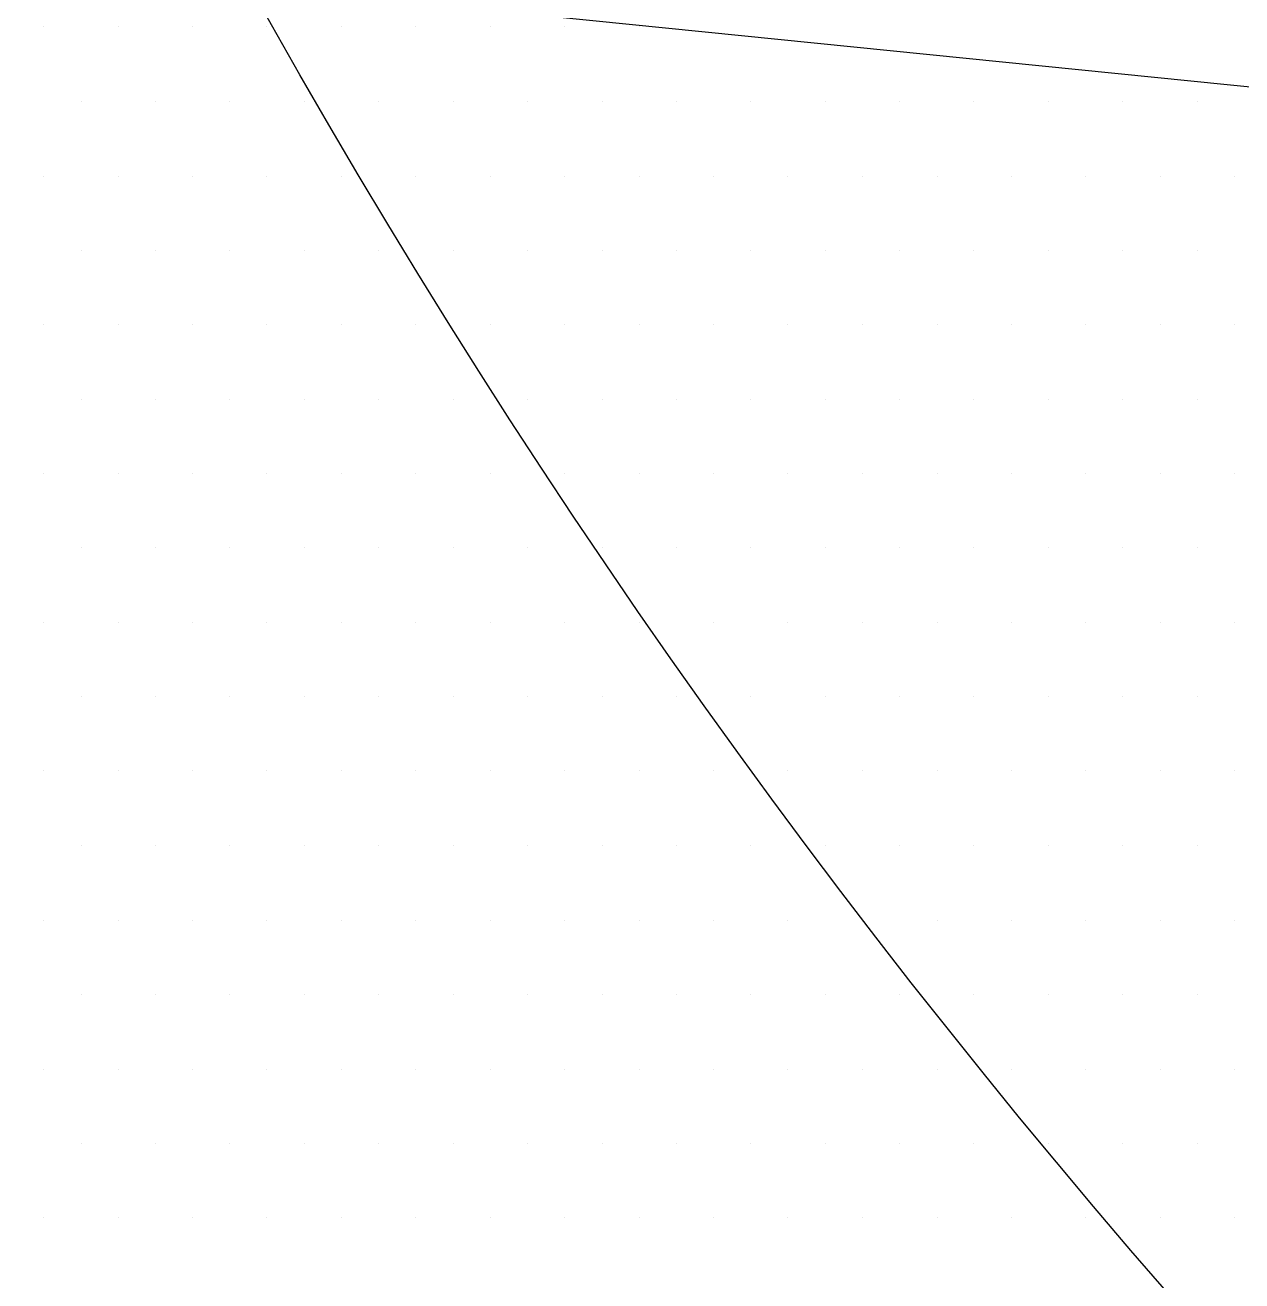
# Paper-space layout 'TOP_A1_00200_01-01-2017_MODELE' of a CAD drawing. Header units: millimetres. Extents: x -52 to 293, y -3 to 294.
# Drawn here: x 200.812 to 201.712, y 126.277 to 127.206 of the extents above; entities that cross this region are included whole.
import ezdxf

# ---------------------------------------------------------------- set-up
doc = ezdxf.new("R2010")
doc.units = ezdxf.units.MM
doc.header["$LTSCALE"] = 2
doc.linetypes.add('CACHEX2', pattern=[0.75, 0.5, -0.25])
for name, color, linetype in [('CALQUE_7', 4, 'Continuous'), ('CARTOUCHE', 7, 'Continuous'), ('rosace', 7, 'Continuous')]:
    doc.layers.add(name, color=color, linetype=linetype)

# ---------------------------------------------------------------- blocks, each defined once
blk = doc.blocks.new('A$C715108E3')
at = {"layer": 'CALQUE_7', "color": 131}
for p, q in [((-19.0562, -18.4684), (-19.0562, -18.4684)), ((-18.9643, -18.4684), (-18.9643, -18.4684)), ((-18.8725, -18.4684), (-18.8725, -18.4684)), ((-18.7812, -18.4684), (-18.7812, -18.4684)), ((-18.6892, -18.4684), (-18.6892, -18.4684)), ((-18.5974, -18.4684), (-18.5974, -18.4684)), ((-18.5056, -18.4684), (-18.5056, -18.4684)), ((-18.4141, -18.4684), (-18.4141, -18.4684)), ((-18.3223, -18.4684), (-18.3223, -18.4684)), ((-19.0101, -18.5599), (-19.0101, -18.5599)), ((-18.9186, -18.5599), (-18.9186, -18.5599)), ((-18.8268, -18.5599), (-18.8268, -18.5599)), ((-18.7349, -18.5599), (-18.7349, -18.5599)), ((-18.6431, -18.5599), (-18.6431, -18.5599)), ((-18.5515, -18.5599), (-18.5515, -18.5599)), ((-18.4598, -18.5599), (-18.4598, -18.5599)), ((-18.3678, -18.5599), (-18.3678, -18.5599)), ((-18.2765, -18.5599), (-18.2765, -18.5599)), ((-18.1847, -18.5599), (-18.1847, -18.5599)), ((-18.0927, -18.5599), (-18.0927, -18.5599)), ((-18.0014, -18.5599), (-18.0014, -18.5599)), ((-17.9094, -18.5599), (-17.9094, -18.5599)), ((-17.8174, -18.5599), (-17.8174, -18.5599)), ((-17.7263, -18.5599), (-17.7263, -18.5599)), ((-17.6341, -18.5599), (-17.6341, -18.5599)), ((-19.0562, -18.6525), (-19.0562, -18.6525)), ((-18.9643, -18.6525), (-18.9643, -18.6525)), ((-18.8725, -18.6525), (-18.8725, -18.6525)), ((-18.7812, -18.6525), (-18.7812, -18.6525)), ((-18.6892, -18.6525), (-18.6892, -18.6525)), ((-18.5974, -18.6525), (-18.5974, -18.6525)), ((-18.5056, -18.6525), (-18.5056, -18.6525)), ((-18.4141, -18.6525), (-18.4141, -18.6525)), ((-18.3223, -18.6525), (-18.3223, -18.6525)), ((-18.2302, -18.6525), (-18.2302, -18.6525)), ((-18.139, -18.6525), (-18.139, -18.6525)), ((-18.047, -18.6525), (-18.047, -18.6525)), ((-17.9549, -18.6525), (-17.9549, -18.6525)), ((-17.8637, -18.6525), (-17.8637, -18.6525)), ((-17.7716, -18.6525), (-17.7716, -18.6525)), ((-17.6798, -18.6525), (-17.6798, -18.6525)), ((-17.588, -18.6525), (-17.588, -18.6525)), ((-19.0101, -18.7438), (-19.0101, -18.7438)), ((-18.9186, -18.7438), (-18.9186, -18.7438)), ((-18.8268, -18.7438), (-18.8268, -18.7438)), ((-18.7349, -18.7438), (-18.7349, -18.7438)), ((-18.6431, -18.7438), (-18.6431, -18.7438)), ((-18.5515, -18.7438), (-18.5515, -18.7438)), ((-18.4598, -18.7438), (-18.4598, -18.7438)), ((-18.3678, -18.7438), (-18.3678, -18.7438)), ((-18.2765, -18.7438), (-18.2765, -18.7438)), ((-18.1847, -18.7438), (-18.1847, -18.7438)), ((-18.0927, -18.7438), (-18.0927, -18.7438)), ((-18.0014, -18.7438), (-18.0014, -18.7438)), ((-17.9094, -18.7438), (-17.9094, -18.7438)), ((-17.8174, -18.7438), (-17.8174, -18.7438)), ((-17.7263, -18.7438), (-17.7263, -18.7438)), ((-17.6341, -18.7438), (-17.6341, -18.7438)), ((-19.0562, -18.835), (-19.0562, -18.835)), ((-18.9643, -18.835), (-18.9643, -18.835)), ((-18.8725, -18.835), (-18.8725, -18.835)), ((-18.7812, -18.835), (-18.7812, -18.835)), ((-18.6892, -18.835), (-18.6892, -18.835)), ((-18.5974, -18.835), (-18.5974, -18.835)), ((-18.5056, -18.835), (-18.5056, -18.835)), ((-18.4141, -18.835), (-18.4141, -18.835)), ((-18.3223, -18.835), (-18.3223, -18.835)), ((-18.2302, -18.835), (-18.2302, -18.835)), ((-18.139, -18.835), (-18.139, -18.835)), ((-18.047, -18.835), (-18.047, -18.835)), ((-17.9549, -18.835), (-17.9549, -18.835)), ((-17.8637, -18.835), (-17.8637, -18.835)), ((-17.7716, -18.835), (-17.7716, -18.835)), ((-17.6798, -18.835), (-17.6798, -18.835)), ((-17.588, -18.835), (-17.588, -18.835)), ((-19.0101, -18.9276), (-19.0101, -18.9276)), ((-18.9186, -18.9276), (-18.9186, -18.9276)), ((-18.8268, -18.9276), (-18.8268, -18.9276)), ((-18.7349, -18.9276), (-18.7349, -18.9276)), ((-18.6431, -18.9276), (-18.6431, -18.9276)), ((-18.5515, -18.9276), (-18.5515, -18.9276)), ((-18.4598, -18.9276), (-18.4598, -18.9276)), ((-18.3678, -18.9276), (-18.3678, -18.9276)), ((-18.2765, -18.9276), (-18.2765, -18.9276)), ((-18.1847, -18.9276), (-18.1847, -18.9276)), ((-18.0927, -18.9276), (-18.0927, -18.9276)), ((-18.0014, -18.9276), (-18.0014, -18.9276)), ((-17.9094, -18.9276), (-17.9094, -18.9276)), ((-17.8174, -18.9276), (-17.8174, -18.9276)), ((-17.7263, -18.9276), (-17.7263, -18.9276)), ((-17.6341, -18.9276), (-17.6341, -18.9276)), ((-19.0562, -19.0189), (-19.0562, -19.0189)), ((-18.9643, -19.0189), (-18.9643, -19.0189)), ((-18.8725, -19.0189), (-18.8725, -19.0189)), ((-18.7812, -19.0189), (-18.7812, -19.0189)), ((-18.6892, -19.0189), (-18.6892, -19.0189)), ((-18.5974, -19.0189), (-18.5974, -19.0189)), ((-18.5056, -19.0189), (-18.5056, -19.0189)), ((-18.4141, -19.0189), (-18.4141, -19.0189)), ((-18.3223, -19.0189), (-18.3223, -19.0189)), ((-18.2302, -19.0189), (-18.2302, -19.0189)), ((-18.139, -19.0189), (-18.139, -19.0189)), ((-18.047, -19.0189), (-18.047, -19.0189)), ((-17.9549, -19.0189), (-17.9549, -19.0189)), ((-17.8637, -19.0189), (-17.8637, -19.0189)), ((-17.7716, -19.0189), (-17.7716, -19.0189)), ((-17.6798, -19.0189), (-17.6798, -19.0189)), ((-17.588, -19.0189), (-17.588, -19.0189)), ((-19.0101, -19.1101), (-19.0101, -19.1101)), ((-18.9186, -19.1101), (-18.9186, -19.1101)), ((-18.8268, -19.1101), (-18.8268, -19.1101)), ((-18.7349, -19.1101), (-18.7349, -19.1101)), ((-18.6431, -19.1101), (-18.6431, -19.1101)), ((-18.5515, -19.1101), (-18.5515, -19.1101)), ((-18.4598, -19.1101), (-18.4598, -19.1101)), ((-18.3678, -19.1101), (-18.3678, -19.1101)), ((-18.2765, -19.1101), (-18.2765, -19.1101)), ((-18.1847, -19.1101), (-18.1847, -19.1101)), ((-18.0927, -19.1101), (-18.0927, -19.1101)), ((-18.0014, -19.1101), (-18.0014, -19.1101)), ((-17.9094, -19.1101), (-17.9094, -19.1101)), ((-17.8174, -19.1101), (-17.8174, -19.1101)), ((-17.7263, -19.1101), (-17.7263, -19.1101)), ((-17.6341, -19.1101), (-17.6341, -19.1101)), ((-19.0562, -19.2027), (-19.0562, -19.2027)), ((-18.9643, -19.2027), (-18.9643, -19.2027)), ((-18.8725, -19.2027), (-18.8725, -19.2027)), ((-18.7812, -19.2027), (-18.7812, -19.2027)), ((-18.6892, -19.2027), (-18.6892, -19.2027)), ((-18.5974, -19.2027), (-18.5974, -19.2027)), ((-18.5056, -19.2027), (-18.5056, -19.2027)), ((-18.4141, -19.2027), (-18.4141, -19.2027)), ((-18.3223, -19.2027), (-18.3223, -19.2027)), ((-18.2302, -19.2027), (-18.2302, -19.2027)), ((-18.139, -19.2027), (-18.139, -19.2027)), ((-18.047, -19.2027), (-18.047, -19.2027)), ((-17.9549, -19.2027), (-17.9549, -19.2027)), ((-17.8637, -19.2027), (-17.8637, -19.2027)), ((-17.7716, -19.2027), (-17.7716, -19.2027)), ((-17.6798, -19.2027), (-17.6798, -19.2027)), ((-17.588, -19.2027), (-17.588, -19.2027)), ((-19.0101, -19.294), (-19.0101, -19.294)), ((-18.9186, -19.294), (-18.9186, -19.294)), ((-18.8268, -19.294), (-18.8268, -19.294)), ((-18.7349, -19.294), (-18.7349, -19.294)), ((-18.6431, -19.294), (-18.6431, -19.294)), ((-18.5515, -19.294), (-18.5515, -19.294)), ((-18.4598, -19.294), (-18.4598, -19.294)), ((-18.3678, -19.294), (-18.3678, -19.294)), ((-18.2765, -19.294), (-18.2765, -19.294)), ((-18.1847, -19.294), (-18.1847, -19.294)), ((-18.0927, -19.294), (-18.0927, -19.294)), ((-18.0014, -19.294), (-18.0014, -19.294)), ((-17.9094, -19.294), (-17.9094, -19.294)), ((-17.8174, -19.294), (-17.8174, -19.294)), ((-17.7263, -19.294), (-17.7263, -19.294)), ((-17.6341, -19.294), (-17.6341, -19.294)), ((-19.0562, -19.3855), (-19.0562, -19.3855)), ((-18.9643, -19.3855), (-18.9643, -19.3855)), ((-18.8725, -19.3855), (-18.8725, -19.3855)), ((-18.7812, -19.3855), (-18.7812, -19.3855)), ((-18.6892, -19.3855), (-18.6892, -19.3855)), ((-18.5974, -19.3855), (-18.5974, -19.3855)), ((-18.5056, -19.3855), (-18.5056, -19.3855)), ((-18.4141, -19.3855), (-18.4141, -19.3855)), ((-18.3223, -19.3855), (-18.3223, -19.3855)), ((-18.2302, -19.3855), (-18.2302, -19.3855)), ((-18.139, -19.3855), (-18.139, -19.3855)), ((-18.047, -19.3855), (-18.047, -19.3855)), ((-17.9549, -19.3855), (-17.9549, -19.3855)), ((-17.8637, -19.3855), (-17.8637, -19.3855)), ((-17.7716, -19.3855), (-17.7716, -19.3855)), ((-17.6798, -19.3855), (-17.6798, -19.3855)), ((-17.588, -19.3855), (-17.588, -19.3855)), ((-19.0101, -19.4779), (-19.0101, -19.4779)), ((-18.9186, -19.4779), (-18.9186, -19.4779)), ((-18.8268, -19.4779), (-18.8268, -19.4779)), ((-18.7349, -19.4779), (-18.7349, -19.4779)), ((-18.6431, -19.4779), (-18.6431, -19.4779)), ((-18.5515, -19.4779), (-18.5515, -19.4779)), ((-18.4598, -19.4779), (-18.4598, -19.4779)), ((-18.3678, -19.4779), (-18.3678, -19.4779)), ((-18.2765, -19.4779), (-18.2765, -19.4779)), ((-18.1847, -19.4779), (-18.1847, -19.4779)), ((-18.0927, -19.4779), (-18.0927, -19.4779)), ((-18.0014, -19.4779), (-18.0014, -19.4779)), ((-17.9094, -19.4779), (-17.9094, -19.4779)), ((-17.8174, -19.4779), (-17.8174, -19.4779)), ((-17.7263, -19.4779), (-17.7263, -19.4779)), ((-17.6341, -19.4779), (-17.6341, -19.4779)), ((-19.0562, -19.5693), (-19.0562, -19.5693)), ((-18.9643, -19.5693), (-18.9643, -19.5693)), ((-18.8725, -19.5693), (-18.8725, -19.5693)), ((-18.7812, -19.5693), (-18.7812, -19.5693)), ((-18.6892, -19.5693), (-18.6892, -19.5693)), ((-18.5974, -19.5693), (-18.5974, -19.5693)), ((-18.5056, -19.5693), (-18.5056, -19.5693)), ((-18.4141, -19.5693), (-18.4141, -19.5693)), ((-18.3223, -19.5693), (-18.3223, -19.5693)), ((-18.2302, -19.5693), (-18.2302, -19.5693)), ((-18.139, -19.5693), (-18.139, -19.5693)), ((-18.047, -19.5693), (-18.047, -19.5693)), ((-17.9549, -19.5693), (-17.9549, -19.5693)), ((-17.8637, -19.5693), (-17.8637, -19.5693)), ((-17.7716, -19.5693), (-17.7716, -19.5693)), ((-17.6798, -19.5693), (-17.6798, -19.5693)), ((-17.588, -19.5693), (-17.588, -19.5693)), ((-19.0101, -19.6606), (-19.0101, -19.6606)), ((-18.9186, -19.6606), (-18.9186, -19.6606)), ((-18.8268, -19.6606), (-18.8268, -19.6606)), ((-18.7349, -19.6606), (-18.7349, -19.6606)), ((-18.6431, -19.6606), (-18.6431, -19.6606)), ((-18.5515, -19.6606), (-18.5515, -19.6606)), ((-18.4598, -19.6606), (-18.4598, -19.6606)), ((-18.3678, -19.6606), (-18.3678, -19.6606)), ((-18.2765, -19.6606), (-18.2765, -19.6606)), ((-18.1847, -19.6606), (-18.1847, -19.6606)), ((-18.0927, -19.6606), (-18.0927, -19.6606)), ((-18.0014, -19.6606), (-18.0014, -19.6606)), ((-17.9094, -19.6606), (-17.9094, -19.6606)), ((-17.8174, -19.6606), (-17.8174, -19.6606)), ((-17.7263, -19.6606), (-17.7263, -19.6606)), ((-17.6341, -19.6606), (-17.6341, -19.6606)), ((-19.0562, -19.753), (-19.0562, -19.753)), ((-18.9643, -19.753), (-18.9643, -19.753)), ((-18.8725, -19.753), (-18.8725, -19.753)), ((-18.7812, -19.753), (-18.7812, -19.753)), ((-18.6892, -19.753), (-18.6892, -19.753)), ((-18.5974, -19.753), (-18.5974, -19.753)), ((-18.5056, -19.753), (-18.5056, -19.753)), ((-18.4141, -19.753), (-18.4141, -19.753)), ((-18.3223, -19.753), (-18.3223, -19.753)), ((-18.2302, -19.753), (-18.2302, -19.753)), ((-18.139, -19.753), (-18.139, -19.753)), ((-18.047, -19.753), (-18.047, -19.753)), ((-17.9549, -19.753), (-17.9549, -19.753)), ((-17.8637, -19.753), (-17.8637, -19.753)), ((-17.7716, -19.753), (-17.7716, -19.753)), ((-17.6798, -19.753), (-17.6798, -19.753)), ((-17.588, -19.753), (-17.588, -19.753)), ((-19.0101, -19.8444), (-19.0101, -19.8444)), ((-18.9186, -19.8444), (-18.9186, -19.8444)), ((-18.8268, -19.8444), (-18.8268, -19.8444)), ((-18.7349, -19.8444), (-18.7349, -19.8444)), ((-18.6431, -19.8444), (-18.6431, -19.8444)), ((-18.5515, -19.8444), (-18.5515, -19.8444)), ((-18.4598, -19.8444), (-18.4598, -19.8444)), ((-18.3678, -19.8444), (-18.3678, -19.8444)), ((-18.2765, -19.8444), (-18.2765, -19.8444)), ((-18.1847, -19.8444), (-18.1847, -19.8444)), ((-18.0927, -19.8444), (-18.0927, -19.8444)), ((-18.0014, -19.8444), (-18.0014, -19.8444)), ((-17.9094, -19.8444), (-17.9094, -19.8444)), ((-17.8174, -19.8444), (-17.8174, -19.8444)), ((-17.7263, -19.8444), (-17.7263, -19.8444)), ((-17.6341, -19.8444), (-17.6341, -19.8444)), ((-19.0562, -19.9357), (-19.0562, -19.9357)), ((-18.9643, -19.9357), (-18.9643, -19.9357)), ((-18.8725, -19.9357), (-18.8725, -19.9357)), ((-18.7812, -19.9357), (-18.7812, -19.9357)), ((-18.6892, -19.9357), (-18.6892, -19.9357)), ((-18.5974, -19.9357), (-18.5974, -19.9357)), ((-18.5056, -19.9357), (-18.5056, -19.9357)), ((-18.4141, -19.9357), (-18.4141, -19.9357)), ((-18.3223, -19.9357), (-18.3223, -19.9357)), ((-18.2302, -19.9357), (-18.2302, -19.9357)), ((-18.139, -19.9357), (-18.139, -19.9357)), ((-18.047, -19.9357), (-18.047, -19.9357)), ((-17.9549, -19.9357), (-17.9549, -19.9357)), ((-17.8637, -19.9357), (-17.8637, -19.9357)), ((-17.7716, -19.9357), (-17.7716, -19.9357)), ((-17.6798, -19.9357), (-17.6798, -19.9357)), ((-17.588, -19.9357), (-17.588, -19.9357))]:
    blk.add_line(p, q, dxfattribs=at)
blk.add_lwpolyline([(-13.895, -18.9134), (-20.3713, -18.2597), (-20.2455, -18.5991), (-19.5037, -19.9063), (-19.4659, -20.0075), (-15.0643, -20.4719), (-16.7516, -22.8048), (-16.3741, -23.1322), (-15.8207, -23.5348), (-15.4563, -23.799), (-13.7331, -21.4856)], dxfattribs=at)
blk = doc.blocks.new('A$C581E6685')
at = {"layer": 'rosace', "color": 32, "linetype": 'CACHEX2', "ltscale": 1.5}
blk.add_ellipse((-38.0538, 23.8138), major_axis=(-19.0311, -3.534), ratio=0.590567, dxfattribs=at)
at = {"layer": 'rosace', "color": 32}
blk.add_ellipse((-37.6144, 23.8499), major_axis=(-13.5768, -4.2839), ratio=0.791971, dxfattribs=at)
at = {"layer": 'CARTOUCHE'}
blk.add_blockref('A$C715108E3', (-31.6739, 36.3189), dxfattribs=at)

psp = doc.layouts.new('TOP_A1_00200_01-01-2017_MODELE')

# ---------------------------------------------------------------- linework, layer by layer
at = {"layer": 'CARTOUCHE'}
psp.add_rational_spline([(193.99311, 140.73587), (193.99311, 129.84471), (193.99311, 118.95355), (193.99311, 115.11355), (197.83311, 115.11355), (243.37237, 115.11355), (288.91164, 115.11355), (292.75164, 115.11355), (292.75164, 118.95355), (292.75164, 129.84471), (292.75164, 140.73587), (292.75164, 144.57587), (288.91164, 144.57587), (243.37237, 144.57587), (197.83311, 144.57587), (193.99311, 144.57587), (193.99311, 140.73587)], [1, 1, 1, 0.707106781187, 1, 1, 1, 0.707106781187, 1, 1, 1, 0.707106781187, 1, 1, 1, 0.707106781187, 1], degree=2, knots=[0, 0, 0, 1, 1, 2.570796, 2.570796, 3.570796, 3.570796, 5.141593, 5.141593, 6.141593, 6.141593, 7.712389, 7.712389, 8.712389, 8.712389, 10.283185, 10.283185, 10.283185], dxfattribs=at)

# ---------------------------------------------------------------- block references
at = {"layer": 'CARTOUCHE', "xscale": 0.6, "yscale": 0.6, "zscale": 0.6}
psp.add_blockref('A$C581E6685', (231.26385, 116.49412), dxfattribs=at)

doc.saveas('drawing.dxf')
